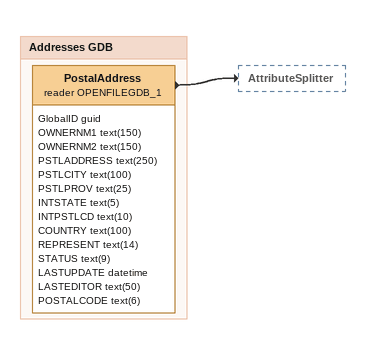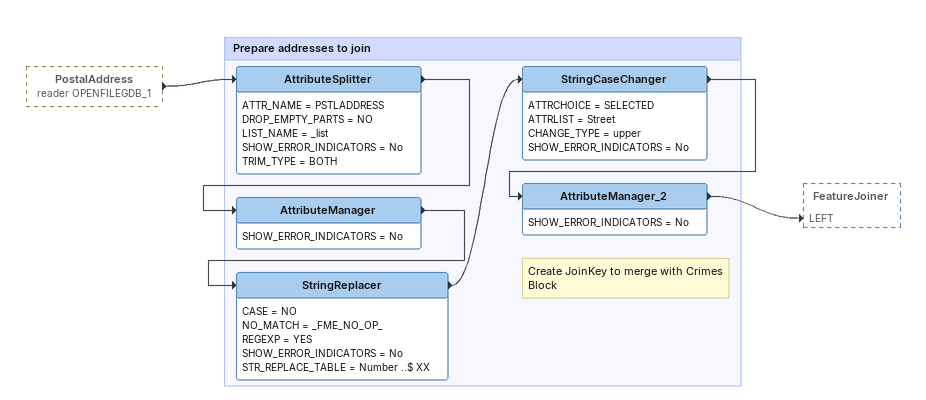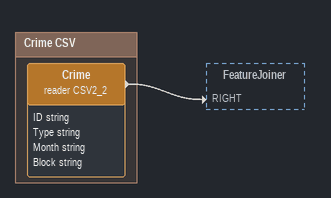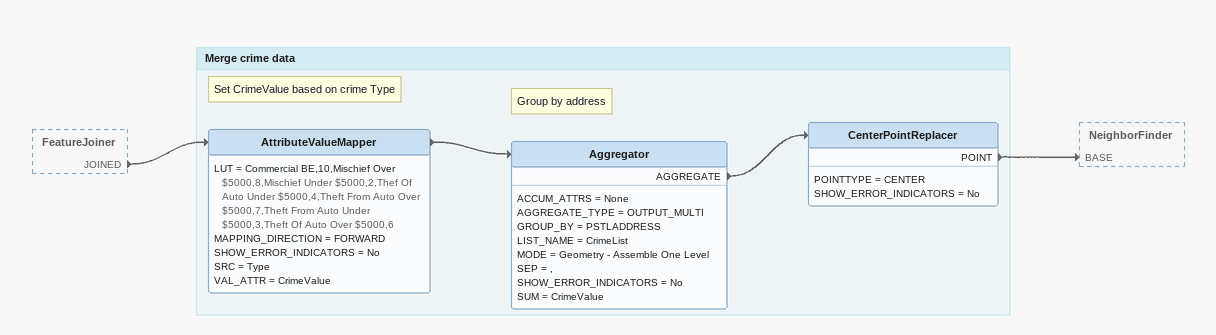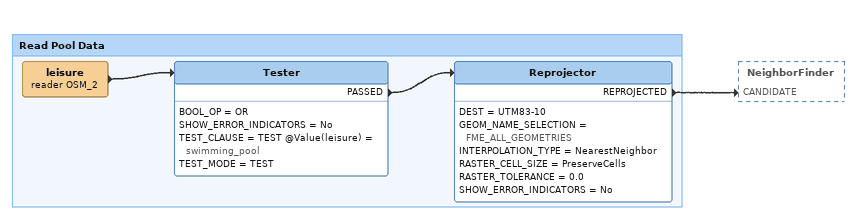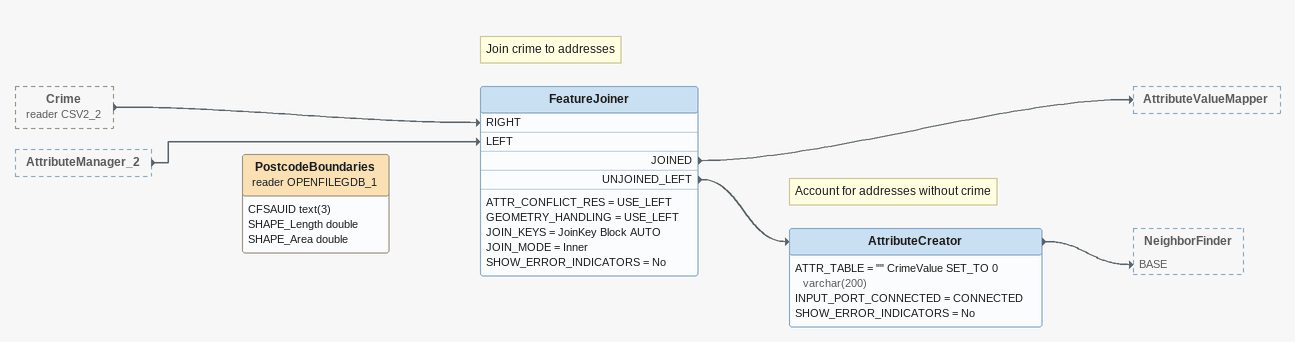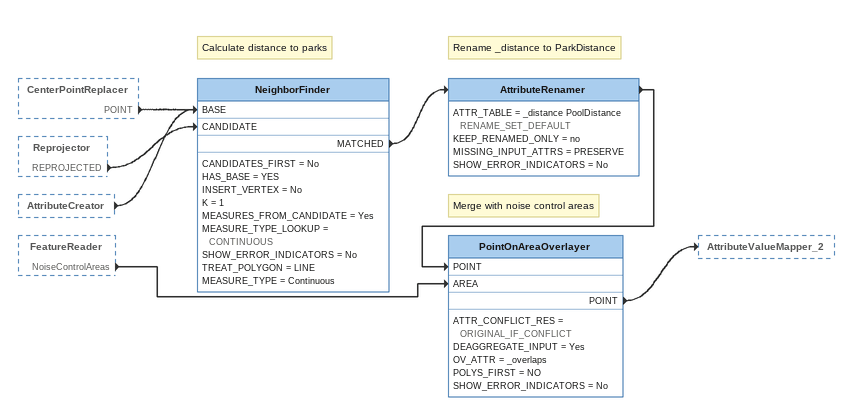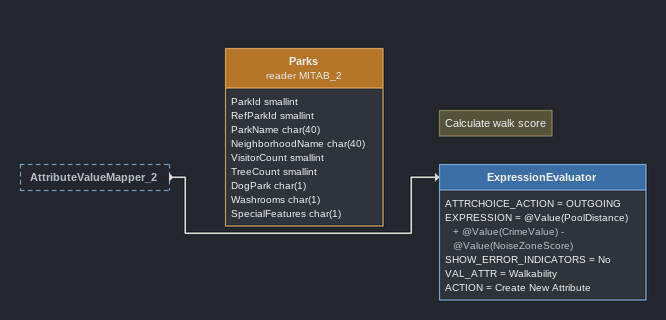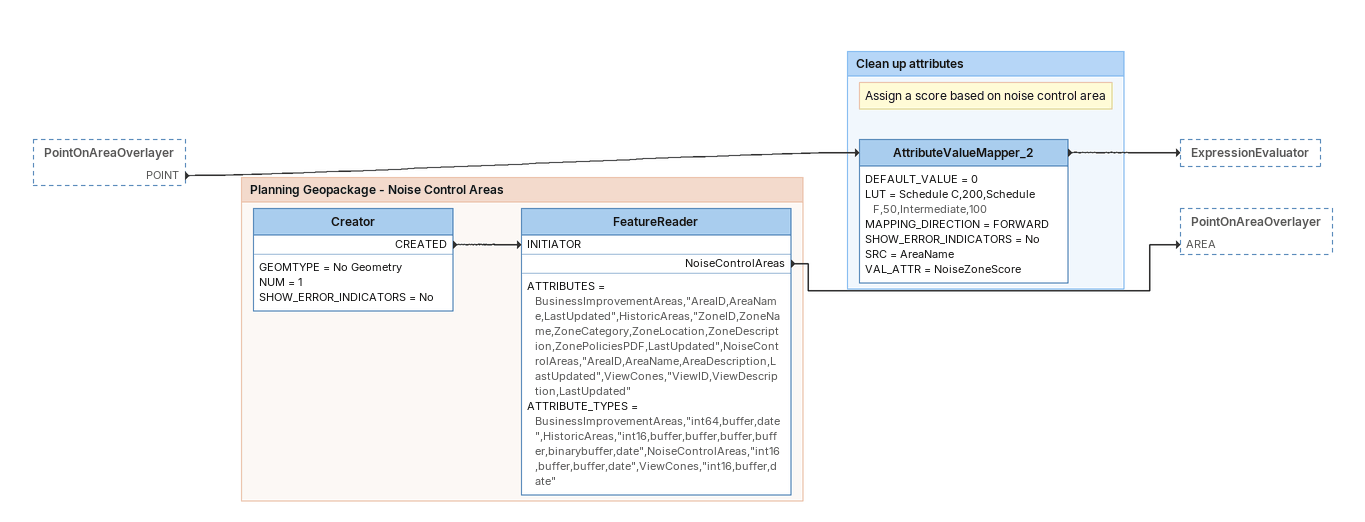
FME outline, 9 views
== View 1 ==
Bookmark: Addresses GDB
PostalAddress (reader OPENFILEGDB_1)
    attributes: GlobalID guid, OWNERNM1 text(150), OWNERNM2 text(150), PSTLADDRESS text(250), PSTLCITY text(100), PSTLPROV text(25), INTSTATE text(5), INTPSTLCD text(10), COUNTRY text(100), REPRESENT text(14), STATUS text(9), LASTUPDATE datetime, LASTEDITOR text(50), POSTALCODE text(6)
    -> AttributeSplitter

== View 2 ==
PostalAddress (reader OPENFILEGDB_1) [outside]
    -> AttributeSplitter

Bookmark: Prepare addresses to join
AttributeSplitter
    ATTR_NAME = PSTLADDRESS
    DROP_EMPTY_PARTS = NO
    LIST_NAME = _list
    SHOW_ERROR_INDICATORS = No
    TRIM_TYPE = BOTH
    -> AttributeManager
AttributeManager
    SHOW_ERROR_INDICATORS = No
    -> StringReplacer
StringReplacer
    CASE = NO
    NO_MATCH = _FME_NO_OP_
    REGEXP = YES
    SHOW_ERROR_INDICATORS = No
    STR_REPLACE_TABLE = Number ..$ XX
    -> StringCaseChanger
StringCaseChanger
    ATTRCHOICE = SELECTED
    ATTRLIST = Street
    CHANGE_TYPE = upper
    SHOW_ERROR_INDICATORS = No
    -> AttributeManager_2
Note: Create JoinKey to merge with Crimes Block
AttributeManager_2
    SHOW_ERROR_INDICATORS = No
    -> FeatureJoiner [LEFT]

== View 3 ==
Bookmark: Crime CSV
Crime (reader CSV2_2)
    attributes: ID string, Type string, Month string, Block string
    -> FeatureJoiner [RIGHT]

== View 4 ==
FeatureJoiner [outside]
    JOINED -> AttributeValueMapper

Bookmark: Merge crime data
Note: Set CrimeValue based on crime Type
AttributeValueMapper
    LUT = Commercial BE,10,Mischief Over $5000,8,Mischief Under $5000,2,Thef Of Auto Under $5000,4,Theft From Auto Over $5000,7,Theft From Auto Under $5000,3,Theft Of Auto Over $5000,6
    MAPPING_DIRECTION = FORWARD
    SHOW_ERROR_INDICATORS = No
    SRC = Type
    VAL_ATTR = CrimeValue
    -> Aggregator
Note: Group by address
Aggregator
    ACCUM_ATTRS = None
    AGGREGATE_TYPE = OUTPUT_MULTI
    GROUP_BY = PSTLADDRESS
    LIST_NAME = CrimeList
    MODE = Geometry - Assemble One Level
    SEP = ,
    SHOW_ERROR_INDICATORS = No
    SUM = CrimeValue
    AGGREGATE -> CenterPointReplacer
CenterPointReplacer
    POINTTYPE = CENTER
    SHOW_ERROR_INDICATORS = No
    POINT -> NeighborFinder [BASE]

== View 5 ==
Bookmark: Read Pool Data
leisure (reader OSM_2)
    -> Tester
Tester
    BOOL_OP = OR
    SHOW_ERROR_INDICATORS = No
    TEST_CLAUSE = TEST @Value(leisure) = swimming_pool
    TEST_MODE = TEST
    PASSED -> Reprojector
Reprojector
    DEST = UTM83-10
    GEOM_NAME_SELECTION = FME_ALL_GEOMETRIES
    INTERPOLATION_TYPE = NearestNeighbor
    RASTER_CELL_SIZE = PreserveCells
    RASTER_TOLERANCE = 0.0
    SHOW_ERROR_INDICATORS = No
    REPROJECTED -> NeighborFinder [CANDIDATE]

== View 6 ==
Crime (reader CSV2_2) [outside]
    -> FeatureJoiner [RIGHT]
AttributeManager_2 [outside]
    -> FeatureJoiner [LEFT]
PostcodeBoundaries (reader OPENFILEGDB_1)
    attributes: CFSAUID text(3), SHAPE_Length double, SHAPE_Area double
Note: Join crime to addresses
FeatureJoiner
    ATTR_CONFLICT_RES = USE_LEFT
    GEOMETRY_HANDLING = USE_LEFT
    JOIN_KEYS = JoinKey Block AUTO
    JOIN_MODE = Inner
    SHOW_ERROR_INDICATORS = No
    JOINED -> AttributeValueMapper
    UNJOINED_LEFT -> AttributeCreator
Note: Account for addresses without crime
AttributeCreator
    ATTR_TABLE = "" CrimeValue SET_TO 0 varchar(200)
    INPUT_PORT_CONNECTED = CONNECTED
    SHOW_ERROR_INDICATORS = No
    -> NeighborFinder [BASE]

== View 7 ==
CenterPointReplacer [outside]
    POINT -> NeighborFinder [BASE]
Reprojector [outside]
    REPROJECTED -> NeighborFinder [CANDIDATE]
AttributeCreator [outside]
    -> NeighborFinder [BASE]
FeatureReader [outside]
    NoiseControlAreas -> PointOnAreaOverlayer [AREA]
Note: Calculate distance to parks
NeighborFinder
    CANDIDATES_FIRST = No
    HAS_BASE = YES
    INSERT_VERTEX = No
    K = 1
    MEASURES_FROM_CANDIDATE = Yes
    MEASURE_TYPE_LOOKUP = CONTINUOUS
    SHOW_ERROR_INDICATORS = No
    TREAT_POLYGON = LINE
    MEASURE_TYPE = Continuous
    MATCHED -> AttributeRenamer
Note: Rename _distance to ParkDistance
AttributeRenamer
    ATTR_TABLE = _distance PoolDistance RENAME_SET_DEFAULT
    KEEP_RENAMED_ONLY = no
    MISSING_INPUT_ATTRS = PRESERVE
    SHOW_ERROR_INDICATORS = No
    -> PointOnAreaOverlayer [POINT]
Note: Merge with noise control areas
PointOnAreaOverlayer
    ATTR_CONFLICT_RES = ORIGINAL_IF_CONFLICT
    DEAGGREGATE_INPUT = Yes
    OV_ATTR = _overlaps
    POLYS_FIRST = NO
    SHOW_ERROR_INDICATORS = No
    POINT -> AttributeValueMapper_2

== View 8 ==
AttributeValueMapper_2 [outside]
    -> ExpressionEvaluator
Parks (reader MITAB_2)
    attributes: ParkId smallint, RefParkId smallint, ParkName char(40), NeighborhoodName char(40), VisitorCount smallint, TreeCount smallint, DogPark char(1), Washrooms char(1), SpecialFeatures char(1)
Note: Calculate walk score
ExpressionEvaluator
    ATTRCHOICE_ACTION = OUTGOING
    EXPRESSION = @Value(PoolDistance) + @Value(CrimeValue) - @Value(NoiseZoneScore)
    SHOW_ERROR_INDICATORS = No
    VAL_ATTR = Walkability
    ACTION = Create New Attribute

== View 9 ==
PointOnAreaOverlayer [outside]
    POINT -> AttributeValueMapper_2

Bookmark: Planning Geopackage - Noise Control Areas
Creator
    GEOMTYPE = No Geometry
    NUM = 1
    SHOW_ERROR_INDICATORS = No
    CREATED -> FeatureReader [INITIATOR]
FeatureReader
    ATTRIBUTES = BusinessImprovementAreas,"AreaID,AreaName,LastUpdated",HistoricAreas,"ZoneID,ZoneName,ZoneCategory,ZoneLocation,ZoneDescription,ZonePoliciesPDF,LastUpdated",NoiseControlAreas,"AreaID,AreaName,AreaDescription,LastUpdated",ViewCones,"ViewID,ViewDescription,LastUpdated"
    ATTRIBUTE_TYPES = BusinessImprovementAreas,"int64,buffer,date",HistoricAreas,"int16,buffer,buffer,buffer,buffer,binarybuffer,date",NoiseControlAreas,"int16,buffer,buffer,date",ViewCones,"int16,buffer,date"
    NoiseControlAreas -> PointOnAreaOverlayer [AREA]

Bookmark: Clean up attributes
Note: Assign a score based on noise control area
AttributeValueMapper_2
    DEFAULT_VALUE = 0
    LUT = Schedule C,200,Schedule F,50,Intermediate,100
    MAPPING_DIRECTION = FORWARD
    SHOW_ERROR_INDICATORS = No
    SRC = AreaName
    VAL_ATTR = NoiseZoneScore
    -> ExpressionEvaluator
